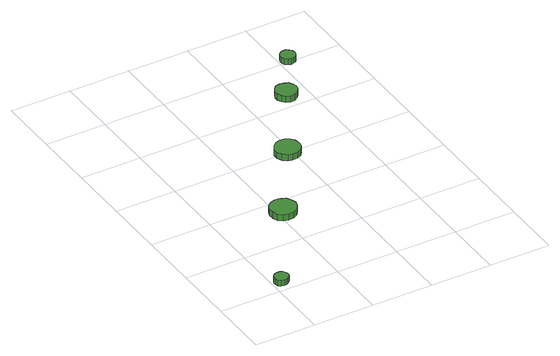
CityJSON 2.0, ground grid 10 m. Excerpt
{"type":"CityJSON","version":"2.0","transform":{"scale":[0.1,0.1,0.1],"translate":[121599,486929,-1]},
"CityObjects":{
"tree1":{"type":"SolitaryVegetationObject","attributes":{"function":"something"},"geometry":[{"type":"MultiSurface","lod":"1","boundaries":[[[0,1,2,3,4,5,6,7,8,9,10,11,12,13,14]],[[15,16,17,18,19,20,21,22,23,24,25,26,27,28,29]],[[0,29,28,1]],[[1,28,27,2]],[[2,27,26,3]],[[3,26,25,4]],[[4,25,24,5]],[[5,24,23,6]],[[6,23,22,7]],[[7,22,21,8]],[[8,21,20,9]],[[9,20,19,10]],[[10,19,18,11]],[[11,18,17,12]],[[12,17,16,13]],[[13,16,15,14]],[[14,15,29,0]]]}]},
"tree2":{"type":"SolitaryVegetationObject","attributes":{"function":"something"},"geometry":[{"type":"MultiSurface","lod":"1","boundaries":[[[30,31,32,33,34,35,36,37,38,39,40,41,42,43,44]],[[45,46,47,48,49,50,51,52,53,54,55,56,57,58,59]],[[30,59,58,31]],[[31,58,57,32]],[[32,57,56,33]],[[33,56,55,34]],[[34,55,54,35]],[[35,54,53,36]],[[36,53,52,37]],[[37,52,51,38]],[[38,51,50,39]],[[39,50,49,40]],[[40,49,48,41]],[[41,48,47,42]],[[42,47,46,43]],[[43,46,45,44]],[[44,45,59,30]]]}]},
"tree3":{"type":"SolitaryVegetationObject","attributes":{"function":"something"},"geometry":[{"type":"MultiSurface","lod":"1","boundaries":[[[60,61,62,63,64,65,66,67,68,69,70,71,72,73,74]],[[75,76,77,78,79,80,81,82,83,84,85,86,87,88,89]],[[60,89,88,61]],[[61,88,87,62]],[[62,87,86,63]],[[63,86,85,64]],[[64,85,84,65]],[[65,84,83,66]],[[66,83,82,67]],[[67,82,81,68]],[[68,81,80,69]],[[69,80,79,70]],[[70,79,78,71]],[[71,78,77,72]],[[72,77,76,73]],[[73,76,75,74]],[[74,75,89,60]]]}]},
"tree4":{"type":"SolitaryVegetationObject","attributes":{"function":"something"},"geometry":[{"type":"MultiSurface","lod":"1","boundaries":[[[90,91,92,93,94,95,96,97,98,99,100,101,102,103,104]],[[105,106,107,108,109,110,111,112,113,114,115,116,117,118,119]],[[90,119,118,91]],[[91,118,117,92]],[[92,117,116,93]],[[93,116,115,94]],[[94,115,114,95]],[[95,114,113,96]],[[96,113,112,97]],[[97,112,111,98]],[[98,111,110,99]],[[99,110,109,100]],[[100,109,108,101]],[[101,108,107,102]],[[102,107,106,103]],[[103,106,105,104]],[[104,105,119,90]]]}]},
"tree5":{"type":"SolitaryVegetationObject","attributes":{"function":"something"},"geometry":[{"type":"MultiSurface","lod":"1","boundaries":[[[120,121,122,123,124,125,126,127,128,129,130,131,132,133,134]],[[135,136,137,138,139,140,141,142,143,144,145,146,147,148,149]],[[120,149,148,121]],[[121,148,147,122]],[[122,147,146,123]],[[123,146,145,124]],[[124,145,144,125]],[[125,144,143,126]],[[126,143,142,127]],[[127,142,141,128]],[[128,141,140,129]],[[129,140,139,130]],[[130,139,138,131]],[[131,138,137,132]],[[132,137,136,133]],[[133,136,135,134]],[[134,135,149,120]]]}]}
},
"vertices":[
[27,21,16],[26,26,16],[23,30,16],[19,32,16],[14,32,16],[10,31,16],[6,28,16],[4,23,16],[4,19,16],[6,14,16],[10,11,16],[14,10,16],[19,10,16],[23,13,16],[26,16,16],[26,16,6],[23,13,6],[19,10,6],[14,10,6],[10,11,6],[6,14,6],[4,19,6],[4,23,6],[6,28,6],[10,31,6],[14,32,6],[19,32,6],[23,30,6],[26,26,6],[27,21,6],
[130,172,17],[128,180,17],[123,188,17],[115,192,17],[106,193,17],[98,190,17],[91,184,17],[88,176,17],[88,167,17],[91,159,17],[98,153,17],[106,151,17],[115,152,17],[123,156,17],[128,163,17],[128,163,6],[123,156,6],[115,152,6],[106,151,6],[98,153,6],[91,159,6],[88,167,6],[88,176,6],[91,184,6],[98,190,6],[106,193,6],[115,192,6],[123,188,6],[128,180,6],[130,172,6],
[213,300,17],[211,309,17],[206,316,17],[199,320,17],[190,321,17],[182,318,17],[176,312,17],[172,305,17],[172,296,17],[176,288,17],[182,282,17],[190,280,17],[199,281,17],[206,285,17],[211,292,17],[211,292,6],[206,285,6],[199,281,6],[190,280,6],[182,282,6],[176,288,6],[172,296,6],[172,305,6],[176,312,6],[182,318,6],[190,321,6],[199,320,6],[206,316,6],[211,309,6],[213,300,6],
[284,428,17],[282,435,17],[278,441,17],[271,444,17],[264,445,17],[257,443,17],[252,438,17],[249,431,17],[249,424,17],[252,418,17],[257,413,17],[264,410,17],[271,411,17],[278,415,17],[282,421,17],[282,421,6],[278,415,6],[271,411,6],[264,410,6],[257,413,6],[252,418,6],[249,424,6],[249,431,6],[252,438,6],[257,443,6],[264,445,6],[271,444,6],[278,441,6],[282,435,6],[284,428,6],
[327,505,16],[326,510,16],[323,514,16],[319,517,16],[314,517,16],[309,516,16],[305,512,16],[303,508,16],[303,503,16],[305,498,16],[309,495,16],[314,493,16],[319,494,16],[323,496,16],[326,500,16],[326,500,6],[323,496,6],[319,494,6],[314,493,6],[309,495,6],[305,498,6],[303,503,6],[303,508,6],[305,512,6],[309,516,6],[314,517,6],[319,517,6],[323,514,6],[326,510,6],[327,505,6]
]}
